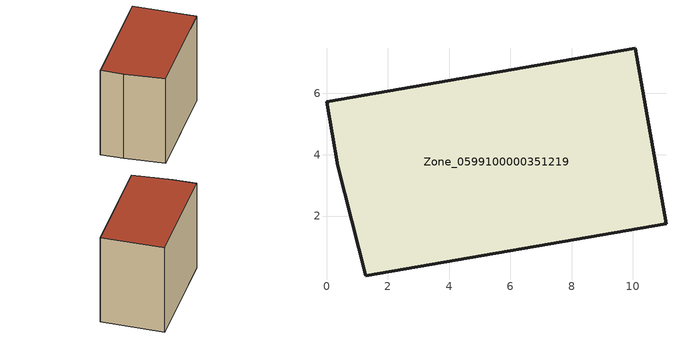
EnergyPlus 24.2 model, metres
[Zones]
Zone_0599100000351219
 floor ground (C_G): 0.36,3.64 0,5.72 10.08,7.48 11.08,1.75 1.28,0.05 z0
 wall outside (C_F): 11.08,1.75 10.08,7.48 0,5.72 0.36,3.64 1.28,0.05 11.08,1.75 z0:8.9
 roof outside (C_R): 0.36,3.64 1.28,0.05 11.08,1.75 10.08,7.48 0,5.72 z8.9
[BUILDING]
Pand.0599100000351219: North Axis=0; Terrain=City; Loads Convergence Tolerance Value=0.04; Temperature Convergence Tolerance Value=0.4; Solar Distribution=FullExterior; Maximum Number of Warmup Days=25; Minimum Number of Warmup Days=1
[Site:Location]
Rotterdam.The.Hague.AP_ZH_NLD Design_Conditions: Latitude=51.96; Longitude=4.45; Time Zone=1; Elevation=-4.5
[SITE:GROUNDTEMPERATURE:BUILDINGSURFACE]
18, 18, 18, 18, 18, 18, 18, 18, 18, 18, 18, 18
[MATERIAL] Thermal Absorptance=0.9; Solar Absorptance=0.7; Visible Absorptance=0.7
Name | Roughness | Thickness | Conductivity | Density | Specific Heat
G.TI.1992-2005 | MediumSmooth | 0.15 | 0.06 | 540 | 1210
F.TI.1992-2005 | Rough | 0.3 | 0.12 | 1920 | 840
R.TI.1992-2005 | MediumRough | 0.2 | 0.08 | 1500 | 1000
[CONSTRUCTION]
C_G: G.TI.1992-2005
C_F: F.TI.1992-2005
C_R: R.TI.1992-2005
[ZONE]
Zone_0599100000351219: Type=1; Multiplier=1; Ceiling Height=Autocalculate; Volume=Autocalculate; Floor Area=autocalculate; Part of Total Floor Area=Yes
[ZONEINFILTRATION:DESIGNFLOWRATE]
Infil_Zone_0599100000351219: Zone or ZoneList or Space or SpaceList=Zone_0599100000351219; Schedule=AlwaysOn; Design Flow Rate Calculation Method=Flow/Area; Flow Rate per Floor Area=0.0015; Constant Term Coefficient=1; Temperature Term Coefficient=0; Velocity Term Coefficient=0; Velocity Squared Term Coefficient=0
[HVACTEMPLATE:ZONE:IDEALLOADSAIRSYSTEM]
Zone_0599100000351219: Maximum Heating Supply Air Temperature=50; Minimum Cooling Supply Air Temperature=13; Maximum Heating Supply Air Humidity Ratio=0.0156; Minimum Cooling Supply Air Humidity Ratio=0.0077; Heating Limit=NoLimit; Cooling Limit=NoLimit; Dehumidification Control Type=ConstantSensibleHeatRatio; Cooling Sensible Heat Ratio=0.7; Dehumidification Setpoint=60; Humidification Control Type=None; Humidification Setpoint=30; Outdoor Air Method=None; Outdoor Air Flow Rate per Person=0.00944; Outdoor Air Flow Rate per Zone Floor Area=0; Outdoor Air Flow Rate per Zone=0; Demand Controlled Ventilation Type=None; Outdoor Air Economizer Type=NoEconomizer; Heat Recovery Type=None; Sensible Heat Recovery Effectiveness=0.7; Latent Heat Recovery Effectiveness=0.65
[ZONECONTROL:THERMOSTAT]
ThermostatControl_Zone_0599100000351219: Zone or ZoneList=Zone_0599100000351219; Control Type Schedule=DualSetpointControlType; Control 1=Thermostat_Zone_0599100000351219; Temperature Difference Between Cutout And Setpoint=0
[THERMOSTATSETPOINT:DUALSETPOINT]
Thermostat_Zone_0599100000351219: Heating Setpoint Temperature Schedule=HeatingSetpoint_Zone_0599100000351219; Cooling Setpoint Temperature Schedule=CoolingSetpoint_Zone_0599100000351219
[SCHEDULE:COMPACT]
HeatingSetpoint_Zone_0599100000351219: Through: 12/31, For: AllDays, Until: 24:00, 21
CoolingSetpoint_Zone_0599100000351219: Through: 12/31, For: AllDays, Until: 24:00, 24
DualSetpointControlType: Through: 12/31, For: AllDays, Until: 24:00, 4
AlwaysOn: Through: 12/31, For: AllDays, Until: 24:00, 1
